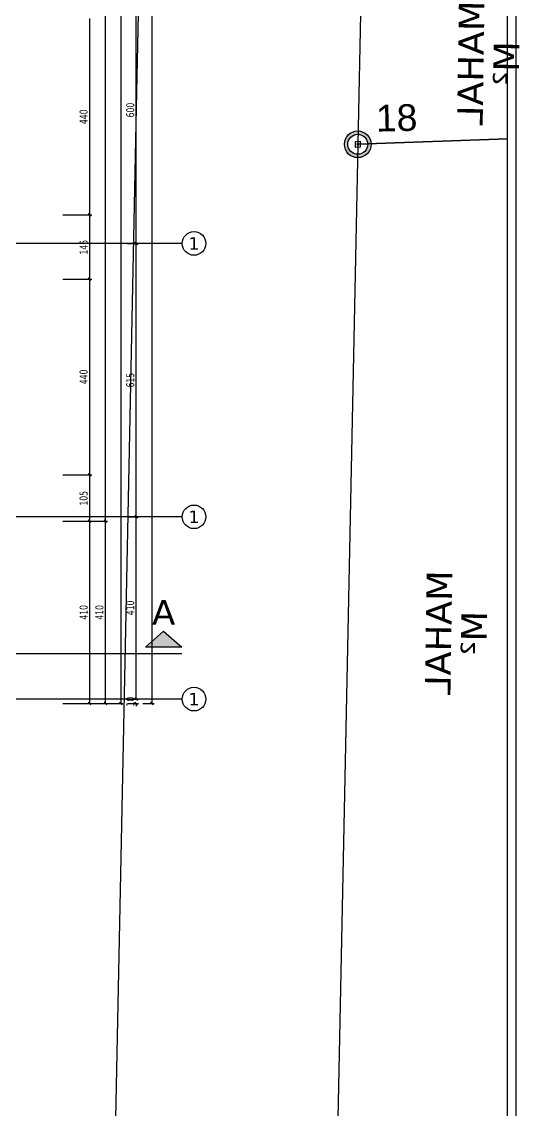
# Model space of a CAD drawing. Header units: millimetres. Extents: x 43168.9 to 43194.6, y -25545.1 to -25543.4.
# Drawn here: x 43175.7574 to 43175.9812, y -25544.7339 to -25544.2442 of the extents above; entities that cross this region are included whole.
import ezdxf
from ezdxf.enums import TextEntityAlignment as Align

# ---------------------------------------------------------------- set-up
doc = ezdxf.new("R2010")
doc.units = ezdxf.units.MM
doc.header["$LTSCALE"] = 200
doc.linetypes.add('DASHDOT', pattern=[1, 0.5, -0.25, 0, -0.25])
doc.linetypes.add('DASHDOT2', pattern=[0.5, 0.25, -0.125, 0, -0.125])
for name, color, linetype in [('aks_sgh', 5, 'DASHDOT2'), ('arsasiniri_sgh', 10, 'Continuous'), ('kesitcizgisi_sgh', 22, 'Continuous'), ('olcuaks_sgh', 41, 'Continuous'), ('olcudis_sgh', 185, 'Continuous'), ('pafta_sgh', 11, 'Continuous'), ('sembol_sgh', 8, 'Continuous'), ('yapi-yaklasma_sgh', 41, 'DASHDOT')]:
    doc.layers.add(name, color=color, linetype=linetype)
doc.styles.add('1-200', font='arial.ttf', dxfattribs={"height": 60})
doc.styles.add('dim', font='VERDANA.TTF', dxfattribs={"width": 0.7})
doc.styles.add('text1', font='VERDANA.TTF')

msp = doc.modelspace()

# ---------------------------------------------------------------- hatches: boundary and pattern name
h = msp.add_hatch(color=256)
edge = h.paths.add_edge_path()
edge.add_arc((43175.90855, -25544.29933), 0.006, 0, 360)
edge = h.paths.add_edge_path(flags=16)
edge.add_arc((43175.90855, -25544.29933), 0.0045, 0, 360)
msp.add_hatch(color=256).paths.add_polyline_path([(43175.82933, -25544.52557), (43175.81309, -25544.52557), (43175.82121, -25544.51829)])

# ---------------------------------------------------------------- linework, layer by layer
at = {"color": 0, "linetype": 'ByBlock', "lineweight": -2}
for p, q in [((43175.90972, -25544.2981), (43175.90732, -25544.29816)), ((43175.90732, -25544.29816), (43175.90738, -25544.30056)), ((43175.90738, -25544.30056), (43175.90978, -25544.3005)), ((43175.90898, -25544.29974), (43175.90812, -25544.29892)), ((43175.90896, -25544.2989), (43175.90814, -25544.29976)), ((43175.90978, -25544.3005), (43175.90972, -25544.2981)), ((43175.78728, -25544.3304), (43175.78848, -25544.3316)), ((43175.78848, -25544.3316), (43175.78728, -25544.3304)), ((43175.80948, -25544.34452), (43175.80828, -25544.34332)), ((43175.80828, -25544.34332), (43175.80948, -25544.34452)), ((43175.78728, -25544.3594), (43175.78848, -25544.3606)), ((43175.78848, -25544.3606), (43175.78728, -25544.3594)), ((43175.78728, -25544.4474), (43175.78848, -25544.4486)), ((43175.78848, -25544.4486), (43175.78728, -25544.4474)), ((43175.80948, -25544.46752), (43175.80828, -25544.46632)), ((43175.80828, -25544.46632), (43175.80948, -25544.46752)), ((43175.78728, -25544.46832), (43175.78848, -25544.46952)), ((43175.78848, -25544.46952), (43175.78728, -25544.46832)), ((43175.79559, -25544.46952), (43175.79439, -25544.46832)), ((43175.79439, -25544.46832), (43175.79559, -25544.46952)), ((43175.80828, -25544.54832), (43175.80948, -25544.54952)), ((43175.80828, -25544.54832), (43175.80948, -25544.54952)), ((43175.78728, -25544.55032), (43175.78848, -25544.55152)), ((43175.79439, -25544.55032), (43175.79559, -25544.55152)), ((43175.80128, -25544.55032), (43175.80248, -25544.55152)), ((43175.80948, -25544.55152), (43175.80828, -25544.55032)), ((43175.81528, -25544.55032), (43175.81648, -25544.55152))]:
    msp.add_line(p, q, dxfattribs=at)
for p, q in [((43175.82956, -25544.34392), (43175.80688, -25544.34392)), ((43175.82956, -25544.46692), (43175.80688, -25544.46692)), ((43175.81309, -25544.52557), (43175.82121, -25544.51829)), ((43175.82121, -25544.51829), (43175.82933, -25544.52557)), ((43175.82933, -25544.52557), (43175.81309, -25544.52557)), ((43175.82956, -25544.54892), (43175.80688, -25544.54892))]:
    msp.add_line(p, q)
at = {"linetype": 'DASHDOT'}
msp.add_line((43175.76213, -25544.52837), (43175.82933, -25544.52837), dxfattribs=at)
at = {"color": 0, "linetype": 'Continuous', "lineweight": -2}
for radius in [0.006, 0.0045]:
    msp.add_circle((43175.90855, -25544.29933), radius, dxfattribs=at)
at = {"linetype": 'Continuous'}
for centre in [(43175.83488, -25544.34392), (43175.83488, -25544.46692), (43175.83488, -25544.54892)]:
    msp.add_circle(centre, 0.00532, dxfattribs=at)
at = {"layer": 'aks_sgh'}
for p, q in [((43175.80688, -25544.34392), (43175.00488, -25544.34392)), ((43175.80688, -25544.46692), (43175.00488, -25544.46692)), ((43175.80688, -25544.54892), (43175.00488, -25544.54892))]:
    msp.add_line(p, q, dxfattribs=at)
at = {"layer": 'arsasiniri_sgh', "color": 14}
for p, q in [((43175.91254, -25544.10046), (43175.90855, -25544.29934)), ((43175.90855, -25544.29934), (43175.89697, -25544.86636)), ((43175.90855, -25544.29933), (43175.97588, -25544.2968)), ((43175.97588, -25544.2968), (43175.90855, -25544.29933))]:
    msp.add_line(p, q, dxfattribs=at)
at = {"layer": 'kesitcizgisi_sgh', "linetype": 'DASHDOT'}
msp.add_line((43175.04963, -25544.52837), (43175.76213, -25544.52837), dxfattribs=at)
at = {"layer": 'olcuaks_sgh'}
for p, q in [((43175.81588, -25543.83767), (43175.81588, -25544.55117)), ((43175.80888, -25544.34417), (43175.80888, -25544.22367)), ((43175.80488, -25544.34392), (43175.80988, -25544.34392)), ((43175.80488, -25544.34392), (43175.80988, -25544.34392)), ((43175.80888, -25544.46717), (43175.80888, -25544.34367)), ((43175.80488, -25544.46692), (43175.80988, -25544.46692)), ((43175.80488, -25544.46692), (43175.80988, -25544.46692)), ((43175.80888, -25544.54917), (43175.80888, -25544.46667)), ((43175.80488, -25544.54892), (43175.80988, -25544.54892)), ((43175.80488, -25544.54892), (43175.80988, -25544.54892)), ((43175.80888, -25544.54892), (43175.80888, -25544.54772)), ((43175.80488, -25544.55092), (43175.80988, -25544.55092)), ((43175.80888, -25544.55092), (43175.80888, -25544.55212)), ((43175.81188, -25544.55092), (43175.81688, -25544.55092))]:
    msp.add_line(p, q, dxfattribs=at)
at = {"layer": 'olcudis_sgh'}
for p, q in [((43175.80188, -25543.80367), (43175.80188, -25544.55117)), ((43175.79499, -25544.46917), (43175.79499, -25543.86168)), ((43175.78788, -25544.24275), (43175.78788, -25544.33125)), ((43175.77588, -25544.331), (43175.78888, -25544.331)), ((43175.77588, -25544.331), (43175.78888, -25544.331)), ((43175.78788, -25544.33075), (43175.78788, -25544.36025)), ((43175.77588, -25544.36), (43175.78888, -25544.36)), ((43175.77588, -25544.36), (43175.78888, -25544.36)), ((43175.78788, -25544.35975), (43175.78788, -25544.44825)), ((43175.77588, -25544.448), (43175.78888, -25544.448)), ((43175.77588, -25544.448), (43175.78888, -25544.448)), ((43175.78788, -25544.44775), (43175.78788, -25544.46917)), ((43175.77588, -25544.46892), (43175.78888, -25544.46892)), ((43175.77588, -25544.46892), (43175.78888, -25544.46892)), ((43175.78299, -25544.46892), (43175.79599, -25544.46892)), ((43175.78299, -25544.46892), (43175.79599, -25544.46892)), ((43175.78788, -25544.46867), (43175.78788, -25544.55117)), ((43175.79499, -25544.55117), (43175.79499, -25544.46867)), ((43175.77588, -25544.55092), (43175.78888, -25544.55092)), ((43175.78299, -25544.55092), (43175.79599, -25544.55092)), ((43175.78988, -25544.55092), (43175.80288, -25544.55092))]:
    msp.add_line(p, q, dxfattribs=at)
at = {"layer": 'pafta_sgh'}
for p, q in [((43175.97988, -25544.954), (43175.97988, -25543.526)), ((43175.97588, -25544.95), (43175.97588, -25543.53))]:
    msp.add_line(p, q, dxfattribs=at)
at = {"layer": 'yapi-yaklasma_sgh'}
for p, q in [((43175.81256, -25544.09842), (43175.80857, -25544.29733)), ((43175.81256, -25544.09842), (43175.80857, -25544.29733)), ((43175.80857, -25544.29733), (43175.79894, -25544.76867)), ((43175.80857, -25544.29733), (43175.79894, -25544.76867))]:
    msp.add_line(p, q, dxfattribs=at)

# ---------------------------------------------------------------- texts
at = {"color": 7, "style": 'text1', "text_generation_flag": 4}
for tag, text, height, p in [('MAHAL', '', 0.01154, (43175.95942, -25544.26274)), ('M²', 'm²', 0.011537, (43175.97522, -25544.26298)), ('MAHAL', '', 0.01154, (43175.94491, -25544.51905)), ('M²', 'm²', 0.011537, (43175.96071, -25544.51929))]:
    msp.add_attdef(tag, text=text, height=height, rotation=269.1301, dxfattribs=at).set_placement(p, align=Align.MIDDLE)
at = {"linetype": 'Continuous', "style": 'text1'}
for p in [(43175.83488, -25544.34392), (43175.83488, -25544.46692), (43175.83488, -25544.54892)]:
    msp.add_attdef('1', text='', height=0.0056, dxfattribs=at).set_placement(p, align=Align.MIDDLE)
at = {"linetype": 'Continuous', "style": 'text1', "text_generation_flag": 4}
msp.add_attdef('A', text='A', height=0.0112, rotation=180, dxfattribs=at).set_placement((43175.82121, -25544.50989), align=Align.MIDDLE)
at = {"layer": 'olcuaks_sgh', "color": 2, "style": 'dim', "width": 0.7}
for s, p in [('600', (43175.80797, -25544.28723)), ('615', (43175.80797, -25544.40872)), ('410', (43175.80797, -25544.51118)), ('10', (43175.80797, -25544.55224))]:
    msp.add_text(s, height=0.0036, rotation=90, dxfattribs=at).set_placement(p)
at = {"layer": 'olcudis_sgh', "color": 2, "style": 'dim', "width": 0.7}
for s, p in [('440', (43175.78697, -25544.29025)), ('145', (43175.787, -25544.34891)), ('440', (43175.78697, -25544.40725)), ('105', (43175.78697, -25544.46188)), ('410', (43175.78697, -25544.51318)), ('410', (43175.79408, -25544.51318))]:
    msp.add_text(s, height=0.0036, rotation=90, dxfattribs=at).set_placement(p)
at = {"layer": 'sembol_sgh', "color": 1, "ltscale": 50, "style": '1-200'}
msp.add_text('18', height=0.012, rotation=1.3638, dxfattribs=at).set_placement((43175.91688, -25544.29363))

doc.saveas('drawing.dxf')
